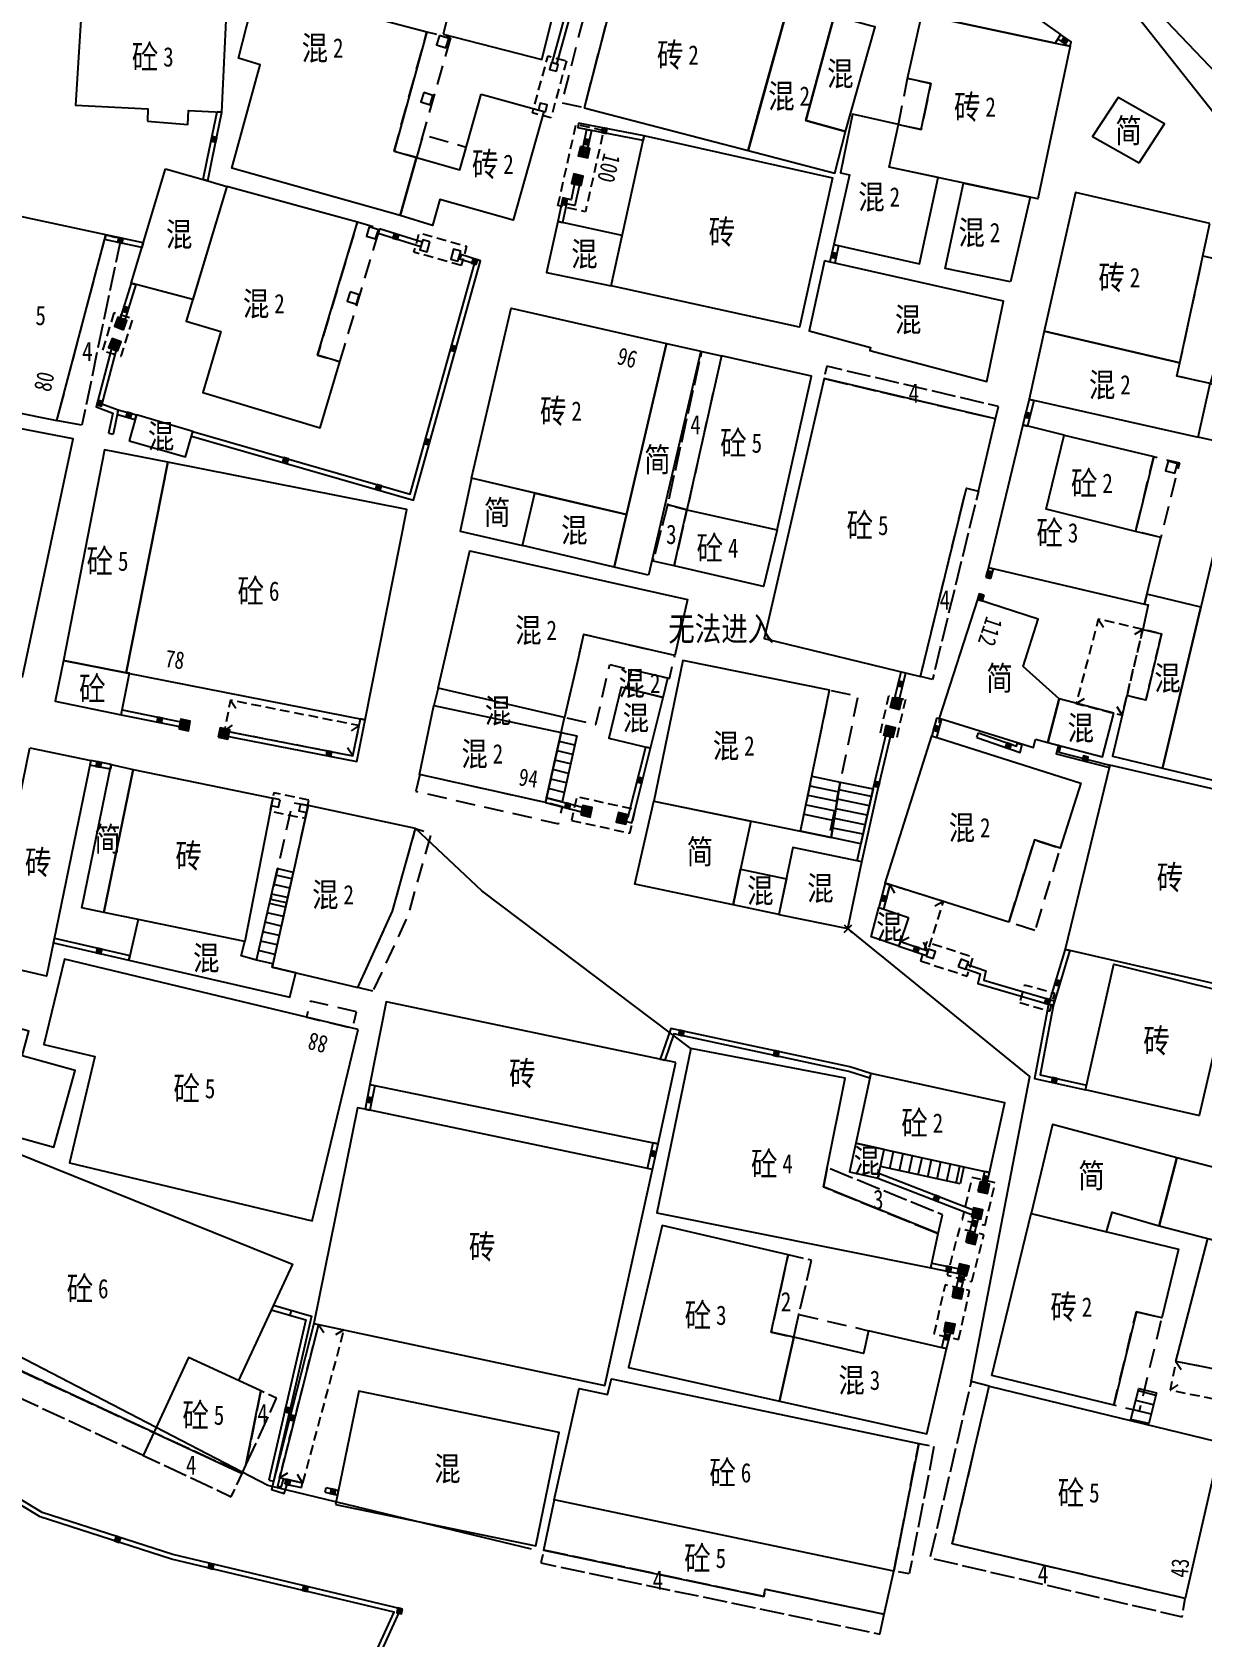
# Model space of a CAD drawing. Extents: x 395778 to 396698, y 996972 to 998012.
# Drawn here: x 396148.6 to 396208.9, y 997405.9 to 997488.7 of the extents above; entities that cross this region are included whole.
import ezdxf
from ezdxf.enums import TextEntityAlignment as Align

# ---------------------------------------------------------------- set-up
doc = ezdxf.new("R2010")
doc.units = 0
doc.header["$LTSCALE"] = 0.5
doc.header["$PDMODE"] = 3
doc.header["$PDSIZE"] = 0.2
for name, pattern in [('X32', [1.5, 1, -0.5]), ('X39', [3, 2.5, -0.5]), ('X5', [3, 2, -1])]:
    doc.linetypes.add(name, pattern=pattern)
doc.layers.get('0').update_dxf_attribs({"linetype": 'CONTINUOUS'})
doc.layers.add('ASSIST', color=7, linetype='CONTINUOUS', plot=False)
doc.layers.add('JMD', color=6, linetype='CONTINUOUS')
doc.layers.add('门牌号', color=2, linetype='CONTINUOUS')
doc.styles.add('正等线体', font='simhei.ttf')
doc.styles.add('细等线体', font='', dxfattribs={"width": 0.8})
doc.styles.get('细等线体').set_extended_font_data('SimSun')

# ---------------------------------------------------------------- blocks, each defined once
blk = doc.blocks.new('*U0')
at = {"linetype": 'Continuous'}
for points in [[(0, 0), (0.5, 0.5), (-0.5, 0.5)], [(0, 0), (-0.5, 0.5), (-0.5, -0.5)], [(0, 0), (-0.5, -0.5), (0.5, -0.5)], [(0, 0), (0.5, -0.5), (0.5, 0.5)]]:
    blk.add_solid(points, dxfattribs=at)
blk = doc.blocks.new('gc002')
blk.add_lwpolyline([(-0.5, -0.5), (0.5, -0.5), (0.5, 0.5), (-0.5, 0.5), (-0.5, -0.5)])
at = {"linetype": 'Continuous'}
blk.add_blockref('*U0', (0, 0), dxfattribs=at)
blk = doc.blocks.new('gc291')
blk.add_lwpolyline([(-0.5, -0.5), (0.5, -0.5), (0.5, 0.5), (-0.5, 0.5), (-0.5, -0.5)])

msp = doc.modelspace()

# ---------------------------------------------------------------- linework, layer by layer
at = {"layer": 'ASSIST', "linetype": 'Continuous', "flags": 128}
for points in [[(396222.225, 997468.593), (396213.383, 997479.627), (396202.445, 997493.46)], [(396182.537, 997436.285), (396171.756, 997444.409), (396168.349, 997447.626)], [(396192.301, 997441.117), (396190.641, 997442.467)], [(396197, 997419.109), (396200.027, 997434.834), (396192.294, 997441.123)], [(396174.322, 997410.459), (396160.727, 997413.747), (396132.168, 997428.561)]]:
    msp.add_lwpolyline(points, dxfattribs=at)
for points in [[(396176.661, 997452.399), (396175.905, 997449.002), (396175.101, 997449.21), (396175.851, 997452.579)], [(396188.201, 997447.483), (396188.783, 997450.32), (396190.244, 997450.02), (396189.782, 997447.159)], [(396191.945, 997449.671), (396191.316, 997446.844), (396189.782, 997447.159), (396190.244, 997450.02)], [(396162.037, 997445.379), (396160.986, 997440.645), (396160.139, 997440.846), (396161.219, 997445.561)], [(396196.429, 997429.301), (396192.318, 997430.2), (396192.51, 997431.074), (396196.62, 997430.175)], [(396206.548, 997418.531), (396206.153, 997416.942), (396205.239, 997417.156), (396205.636, 997418.757)]]:
    msp.add_lwpolyline(points, close=True, dxfattribs=at)
at = {"layer": 'ASSIST', "linetype": 'Continuous'}
msp.add_point((396190.641, 997442.467, 7.58), dxfattribs=at)
at = {"layer": 'JMD', "linetype": 'Continuous'}
for p, q in [((396201.597, 997488.566), (396201.466, 997488.353)), ((396202.095, 997487.963), (396201.85, 997488.012)), ((396175.629, 997487.042), (396175.388, 997487.109)), ((396158.362, 997484.562), (396158.109, 997484.574, -983.672)), ((396176.753, 997484.004), (396176.705, 997483.759)), ((396177.166, 997483.669), (396177.411, 997483.616)), ((396180.133, 997483.349), (396180.079, 997483.105)), ((396176.947, 997482.658), (396177.191, 997482.605)), ((396157.629, 997481.021), (396157.388, 997481.091)), ((396176.564, 997480.957), (396176.808, 997480.903)), ((396175.675, 997478.932), (396175.919, 997478.879)), ((396152.375, 997478.241), (396152.322, 997477.997)), ((396154.304, 997477.826), (396154.232, 997477.586, -990.079)), ((396166.493, 997478.548), (396166.418, 997478.309)), ((396168.678, 997477.857), (396168.603, 997477.618)), ((396170.698, 997477.218), (396170.623, 997476.98)), ((396189.911, 997477.746), (396190.155, 997477.69)), ((396189.717, 997476.842), (396189.961, 997476.79)), ((396153.679, 997475.753), (396153.918, 997475.679)), ((396152.993, 997473.542), (396153.232, 997473.468)), ((396152.765, 997472.776), (396153.007, 997472.713)), ((396199.981, 997469.758), (396200.225, 997469.703)), ((396152.968, 997468.981), (396153.015, 997469.208, 6.495)), ((396153.886, 997468.713), (396153.956, 997468.953)), ((396152.509, 997468.011), (396152.754, 997467.96)), ((396156.796, 997467.866), (396156.866, 997468.106)), ((396199.656, 997468.435), (396199.899, 997468.375)), ((396197.746, 997460.588), (396197.987, 997460.52)), ((396197.886, 997461.085), (396198.127, 997461.017)), ((396197.414, 997459.742), (396197.654, 997459.673)), ((396197.327, 997459.441), (396197.567, 997459.372)), ((396203.555, 997458.429), (396203.814, 997458.001)), ((396205.845, 997457.897), (396205.42, 997457.634)), ((396193.624, 997455.637), (396193.381, 997455.695)), ((396158.795, 997454.244), (396159.073, 997453.829)), ((396193.275, 997454.173), (396193.032, 997454.231)), ((396202.418, 997454.079), (396202.849, 997454.332)), ((396204.791, 997453.469), (396204.529, 997453.895)), ((396153.161, 997453.495), (396153.21, 997453.74)), ((396156.437, 997452.837), (396156.486, 997453.082)), ((396165.754, 997453.227), (396165.509, 997453.275)), ((396195.344, 997453.312), (396195.355, 997453.062)), ((396158.439, 997452.427), (396158.487, 997452.672)), ((396158.487, 997452.672), (396158.902, 997452.951)), ((396165.438, 997452.932), (396165.021, 997452.656)), ((396192.879, 997452.511), (396192.636, 997452.569)), ((396194.963, 997452.4), (396195.202, 997452.324)), ((396197.295, 997452.325), (396197.378, 997452.561)), ((396165.116, 997451.375), (396164.839, 997451.791)), ((396176.448, 997451.442), (396175.64, 997451.63)), ((396176.557, 997451.93), (396175.747, 997452.115)), ((396180.456, 997451.764), (396180.213, 997451.825)), ((396199.613, 997451.95), (396199.369, 997452.003)), ((396201.493, 997451.924), (396201.609, 997451.894)), ((396151.601, 997451.133), (396151.554, 997450.887)), ((396152.655, 997450.931), (396152.605, 997450.686)), ((396176.231, 997450.466), (396175.424, 997450.662)), ((396176.34, 997450.954), (396175.532, 997451.146)), ((396204.129, 997450.772), (396204.157, 997450.889)), ((396176.014, 997449.49), (396175.209, 997449.694)), ((396176.122, 997449.978), (396175.317, 997450.178)), ((396188.683, 997449.83), (396190.165, 997449.526)), ((396188.783, 997450.32), (396190.244, 997450.02)), ((396175.047, 997448.966), (396175.11, 997449.208)), ((396175.905, 997449.002), (396175.101, 997449.21)), ((396188.482, 997448.851), (396190.005, 997448.538)), ((396188.582, 997449.341), (396190.085, 997449.032)), ((396191.751, 997448.796), (396190.101, 997449.134)), ((396191.859, 997449.284), (396190.181, 997449.628)), ((396176.897, 997448.487), (396176.96, 997448.729)), ((396179.147, 997448.012), (396179.208, 997448.254)), ((396188.381, 997448.361), (396189.925, 997448.044)), ((396191.533, 997447.82), (396189.942, 997448.146)), ((396191.642, 997448.308), (396190.021, 997448.64)), ((396188.201, 997447.483), (396189.782, 997447.159)), ((396191.425, 997447.332), (396189.862, 997447.652)), ((396191.316, 997446.844), (396189.782, 997447.159)), ((396191.364, 997445.909), (396191.12, 997445.963)), ((396161.853, 997444.55), (396161.03, 997444.735)), ((396161.961, 997445.038), (396161.141, 997445.221)), ((396192.569, 997444.804), (396192.808, 997444.729)), ((396192.808, 997444.729), (396193.049, 997444.29)), ((396161.744, 997444.062), (396160.918, 997444.249)), ((396161.528, 997443.086), (396160.696, 997443.277)), ((396161.636, 997443.574), (396160.807, 997443.763)), ((396192.237, 997443.553), (396192.479, 997443.489)), ((396195.57, 997443.856), (396195.127, 997443.625)), ((396161.311, 997442.109), (396160.473, 997442.304)), ((396161.42, 997442.597), (396160.584, 997442.791)), ((396149.667, 997441.728), (396149.722, 997441.971)), ((396161.203, 997441.621), (396160.362, 997441.818)), ((396193.275, 997441.566), (396193.356, 997441.802)), ((396193.356, 997441.802), (396193.804, 997442.025)), ((396194.768, 997441.318), (396194.543, 997441.764)), ((396201.85, 997441.41), (396202.089, 997441.337)), ((396153.554, 997440.837), (396153.61, 997441.081)), ((396160.986, 997440.645), (396160.139, 997440.846)), ((396161.095, 997441.133), (396160.25, 997441.332)), ((396194.691, 997441.08), (396194.768, 997441.318)), ((396196.718, 997440.385), (396196.81, 997440.617)), ((396200.983, 997438.563), (396201.222, 997438.49)), ((396180.958, 997435.73), (396181.205, 997435.679)), ((396191.831, 997434.992), (396191.756, 997434.754)), ((396165.994, 997434.423), (396166.239, 997434.373)), ((396202.896, 997434.153), (396202.95, 997434.397)), ((396165.743, 997433.151), (396165.988, 997433.1)), ((396180.849, 997431.366), (396180.604, 997431.417)), ((396192.318, 997430.2), (396192.51, 997431.074)), ((396192.807, 997430.094), (396192.998, 997430.967)), ((396193.295, 997429.987), (396193.487, 997430.861)), ((396193.784, 997429.88), (396193.975, 997430.754)), ((396194.272, 997429.773), (396194.463, 997430.647)), ((396180.557, 997430.039), (396180.312, 997430.09)), ((396192.188, 997429.606), (396192.279, 997429.839)), ((396194.761, 997429.666), (396194.952, 997430.54)), ((396195.249, 997429.559), (396195.44, 997430.433)), ((396195.738, 997429.452), (396195.929, 997430.326)), ((396196.226, 997429.345), (396196.417, 997430.219)), ((396197.941, 997429.886), (396197.697, 997429.939)), ((396197.732, 997429.025), (396197.489, 997429.084)), ((396197.145, 997427.673), (396197.236, 997427.906)), ((396197.421, 997427.747), (396197.178, 997427.806)), ((396197.108, 997426.462), (396196.865, 997426.522)), ((396194.913, 997424.972), (396194.966, 997425.216)), ((396196.412, 997424.658), (396196.463, 997424.903)), ((396196.714, 997424.841), (396196.471, 997424.9)), ((396196.422, 997423.642), (396196.179, 997423.701)), ((396161.873, 997422.536), (396161.943, 997422.776)), ((396163.101, 997422.11), (396163.343, 997422.048)), ((396163.346, 997422.058), (396163.609, 997421.633)), ((396164.646, 997421.779), (396164.22, 997421.519)), ((396195.959, 997421.738), (396195.716, 997421.797)), ((396195.731, 997420.799), (396195.488, 997420.858)), ((396207.555, 997420.151), (396207.833, 997419.735)), ((396206.515, 997418.398), (396205.603, 997418.623)), ((396207.26, 997418.67), (396207.676, 997418.948)), ((396206.274, 997417.427), (396205.361, 997417.645)), ((396206.394, 997417.913), (396205.482, 997418.134)), ((396206.153, 997416.942), (396205.239, 997417.156)), ((396161.333, 997414.149), (396161.763, 997414.404)), ((396162.518, 997413.889), (396162.257, 997414.315)), ((396160.778, 997414.033), (396161.022, 997413.977)), ((396162.466, 997413.644), (396162.518, 997413.889)), ((396163.683, 997413.401), (396163.74, 997413.644)), ((396164.313, 997413.253), (396164.368, 997413.497, 6.117))]:
    msp.add_line(p, q, dxfattribs=at)
at = {"layer": 'JMD', "linetype": 'Continuous', "flags": 128}
for points, elevation in [([(396204.543, 997491.926), (396211.79, 997484.308), (396221.154, 997492.806), (396214.09, 997500.59)], 7.234), ([(396169.772, 997488.585), (396174.85, 997487.283), (396176.821, 997495.079), (396171.75, 997496.323), (396171.663, 997495.97), (396168.256, 997496.806), (396166.7, 997490.735), (396170.1, 997489.864)], -988.539), ([(396154.516, 997484.105), (396156.607, 997483.927), (396156.641, 997484.646), (396158.362, 997484.562), (396158.603, 997489.664), (396155.22, 997489.827), (396155.359, 997492.709), (396151.299, 997492.9), (396150.805, 997484.918), (396154.546, 997484.743)], -983.672), ([(396175.605, 997486.674), (396175.7, 997487.023), (396175.35, 997487.118), (396175.255, 997486.769)], 6.622), ([(396175.048, 997484.578), (396175.129, 997484.941), (396174.766, 997485.022), (396174.689, 997484.678), (396174.952, 997484.599)], 6.619), ([(396199.034, 997475.824), (396195.66, 997476.508), (396196.601, 997480.909), (396200.034, 997480.175)], 7.727), ([(396209.314, 997478.818), (396202.377, 997480.431), (396200.755, 997473.267), (396207.76, 997471.648)], -987.383), ([(396152.375, 997478.241), (396147.015, 997479.393), (396145.131, 997469.609), (396149.849, 997468.667)], -990.186), ([(396179.005, 997478.202), (396175.675, 997478.932), (396175.096, 997476.304), (396178.436, 997475.603)], 6.695), ([(396169.085, 997477.872), (396168.713, 997477.978), (396168.566, 997477.461), (396168.938, 997477.355)], 6.48), ([(396170.675, 997477.403), (396170.303, 997477.509), (396170.156, 997476.992), (396170.528, 997476.886)], 6.457), ([(396189.426, 997476.905), (396188.646, 997473.283), (396191.807, 997472.434), (396191.77, 997472.269), (396197.805, 997470.678), (396198.672, 997474.827)], 6.765), ([(396207.76, 997471.648), (396200.755, 997473.267), (396199.981, 997469.758), (396208.698, 997467.801), (396209.321, 997470.577), (396207.607, 997470.955)], -985.812), ([(396198.254, 997468.758), (396189.409, 997470.828), (396186.318, 997457.432), (396194.382, 997455.465), (396196.75, 997465.172), (396197.371, 997465.02)], -980.196), ([(396211.923, 997467.077), (396208.698, 997467.801), (396209.321, 997470.577), (396212.531, 997469.786)], -985.812), ([(396153.574, 997467.622), (396156.488, 997466.788), (396156.865, 997468.106), (396153.956, 997468.953)], 6.556), ([(396201.8, 997467.906), (396199.656, 997468.435), (396197.886, 997461.085), (396205.937, 997459.198), (396206.784, 997462.641), (396205.465, 997462.95), (396200.863, 997464.098)], -981.408), ([(396205.465, 997462.95), (396200.863, 997464.098), (396201.8, 997467.906), (396206.418, 997466.807)], -981.408), ([(396212.642, 997449.367), (396216.12, 997463.98), (396210.344, 997465.355), (396208.842, 997459.044), (396206.866, 997450.742)], -990.169), ([(396181.712, 997456.548), (396177.014, 997457.63), (396176.745, 997456.461), (396176.03, 997453.358), (396169.509, 997454.86), (396171.14, 997461.94), (396182.376, 997459.431)], -986.431), ([(396188.201, 997447.483), (396189.693, 997454.753), (396182.129, 997456.299), (396180.63, 997449.032)], -986.167), ([(396179.488, 997455.816), (396179.247, 997454.843), (396181.112, 997454.385), (396181.363, 997455.386)], -986.61), ([(396204.355, 997453.573), (396201.536, 997454.31), (396200.949, 997452.066), (396203.768, 997451.329)], 7.777), ([(396161.359, 997449.114), (396160.979, 997449.19), (396160.905, 997448.81), (396161.283, 997448.735)], 6.303), ([(396190.641, 997442.467), (396191.364, 997445.909), (396187.806, 997446.656), (396187.08, 997443.2)], 7.58), ([(396185.108, 997445.532), (396187.466, 997445.037), (396187.08, 997443.2), (396184.72, 997443.684)], 7.258), ([(396193.765, 997443.047), (396193.275, 997441.566), (396191.844, 997442.04), (396192.237, 997443.553)], 7.522), ([(396154.036, 997442.938), (396153.554, 997440.837), (396161.857, 997438.935), (396162.163, 997440.19), (396160.947, 997440.479), (396160.986, 997440.645), (396160.139, 997440.846), (396159.346, 997441.07), (396159.542, 997441.809)], -989.816), ([(396194.677, 997441.037), (396195.043, 997440.918), (396195.162, 997441.284), (396194.796, 997441.403)], 7.693), ([(396165.39, 997437.261), (396162.724, 997437.899), (396150.233, 997440.889), (396149.181, 997436.483), (396151.811, 997435.866), (396150.501, 997430.392), (396163.015, 997427.397)], -975.313), ([(396196.335, 997440.516), (396196.71, 997440.366), (396196.86, 997440.742), (396196.485, 997440.892)], 7.788), ([(396145.101, 997438.094), (396143.644, 997432.882), (396149.683, 997431.194), (396150.789, 997435.147), (396148.056, 997435.911), (396148.408, 997437.17)], -984.957), ([(396207.61, 997430.641), (396201.185, 997432.361), (396200.087, 997427.773), (396203.978, 997426.831), (396204.274, 997427.852), (396206.698, 997427.139)], 7.924), ([(396213.148, 997429.199), (396207.61, 997430.641), (396206.698, 997427.139), (396212.29, 997425.683)], 7.924), ([(396192.504, 997407.114), (396193.013, 997409.34), (396175.494, 997413.011), (396174.95, 997410.415), (396186.306, 997408.035), (396186.382, 997408.397)], -990.465)]:
    msp.add_lwpolyline(points, close=True, dxfattribs=dict(at, elevation=elevation))
for points in [[(396168.928, 997488.712), (396167.239, 997482.555), (396168.393, 997482.228), (396167.548, 997479.245), (396158.875, 997481.686), (396160.338, 997486.998), (396159.215, 997487.345), (396160.475, 997492.291), (396161.864, 997491.948), (396163.644, 997499.149), (396166.505, 997498.476), (396167.252, 997498.301), (396165.126, 997489.702)], [(396177.033, 997484.786), (396185.489, 997482.583), (396186.106, 997484.802), (396187.597, 997490.166), (396179.027, 997492.475)], [(396194.79, 997489.522), (396195.939, 997492.443), (396198.486, 997490.788), (396201.597, 997488.566), (396201.322, 997488.119)], [(396187.597, 997490.166), (396185.489, 997482.583), (396189.962, 997481.418), (396190.524, 997483.574), (396188.472, 997484.144), (396189.941, 997489.526)], [(396188.472, 997484.144), (396190.524, 997483.574), (396192.052, 997488.961), (396191.807, 997489.017), (396189.941, 997489.526)], [(396192.773, 997481.727), (396193.242, 997483.923), (396194.416, 997483.672), (396194.922, 997486.041), (396193.72, 997486.298), (396194.455, 997489.596), (396194.79, 997489.522), (396201.322, 997488.119), (396202.095, 997487.963), (396200.435, 997480.089)], [(396171.726, 997485.501), (396174.952, 997484.599), (396173.386, 997478.998), (396169.596, 997480.058), (396169.22, 997478.713), (396167.548, 997479.245), (396168.393, 997482.228), (396170.633, 997481.594)], [(396205.657, 997481.946), (396206.973, 997483.961), (396204.57, 997485.329), (396203.254, 997483.314)], [(396193.242, 997483.923), (396190.886, 997484.458), (396190.251, 997481.443), (396190.728, 997481.334), (396189.911, 997477.746), (396194.34, 997476.737), (396195.292, 997481.188), (396192.773, 997481.727)], [(396180.185, 997483.338), (396189.853, 997481.187), (396188.138, 997473.478), (396178.436, 997475.603), (396180.133, 997483.349)], [(396155.457, 997481.651), (396157.629, 997481.021), (396158.617, 997480.74), (396156.86, 997474.911), (396153.679, 997475.753)], [(396158.617, 997480.74), (396156.517, 997473.785), (396158.296, 997473.25), (396157.372, 997470.105), (396163.428, 997468.292), (396164.446, 997471.691), (396163.291, 997472.036), (396165.345, 997478.897)], [(396179.216, 997463.82), (396171.224, 997465.689), (396173.275, 997474.461), (396181.278, 997472.641)], [(396180.351, 997460.697), (396178.582, 997461.111), (396179.216, 997463.82), (396181.278, 997472.641), (396183.052, 997472.249)], [(396186.985, 997463.022), (396188.756, 997470.949), (396184.114, 997471.998), (396182.34, 997464.06)], [(396139.862, 997457.19), (396148.07, 997455.451), (396150.69, 997467.713), (396147.838, 997468.27), (396146.773, 997463.288), (396141.41, 997464.434)], [(396155.561, 997466.514), (396152.307, 997467.157), (396150.193, 997456.291), (396153.418, 997455.663)], [(396155.561, 997466.514), (396153.418, 997455.663), (396165.754, 997453.227), (396167.897, 997464.078)], [(396173.855, 997462.216), (396174.489, 997464.926), (396171.224, 997465.689), (396170.648, 997462.966)], [(396174.489, 997464.926), (396179.216, 997463.82), (396178.582, 997461.111), (396173.855, 997462.216)], [(396182.34, 997464.06), (396186.985, 997463.022), (396186.282, 997460.099), (396181.675, 997461.171)], [(396208.842, 997459.044), (396206.062, 997459.705), (396205.937, 997459.198), (396206.129, 997459.158), (396205.845, 997457.897), (396206.819, 997457.665), (396206.007, 997454.253), (396205.033, 997454.485), (396204.288, 997451.355), (396206.866, 997450.742)], [(396200.309, 997452.229), (396200.949, 997452.066), (396201.536, 997454.31), (396199.684, 997455.983), (396200.456, 997458.424), (396197.327, 997459.441), (396195.344, 997453.312), (396200.213, 997451.8)], [(396150.193, 997456.291), (396149.757, 997454.186), (396153.161, 997453.495), (396153.589, 997455.629), (396153.418, 997455.663)], [(396175.851, 997452.579), (396176.03, 997453.358), (396169.509, 997454.86), (396169.294, 997453.968)], [(396180.456, 997451.764), (396181.112, 997454.385), (396179.247, 997454.843), (396178.956, 997454.915), (396178.311, 997452.291)], [(396175.047, 997448.966), (396168.548, 997450.404), (396169.294, 997453.968), (396175.851, 997452.579)], [(396198.939, 997442.791), (396192.569, 997444.804), (396194.963, 997452.4), (396202.657, 997449.961), (396201.58, 997446.616), (396200.272, 997447.037)], [(396148.446, 997451.785), (396151.601, 997451.133), (396149.316, 997440.021), (396146.175, 997440.742)], [(396152.655, 997450.931), (396153.785, 997450.665), (396152.275, 997443.299), (396151.138, 997443.532)], [(396152.275, 997443.299), (396153.785, 997450.665), (396160.979, 997449.19), (396159.542, 997441.809), (396154.036, 997442.938)], [(396212.56, 997448.954), (396204.157, 997450.889), (396201.85, 997441.41), (396210.3, 997439.456), (396210.944, 997442.164), (396212.175, 997447.337)], [(396162.802, 997448.821), (396162.408, 997448.881), (396162.323, 997448.533), (396162.718, 997448.445)], [(396185.629, 997448.009), (396185.108, 997445.532), (396184.72, 997443.684), (396179.659, 997444.762), (396180.63, 997449.032)], [(396165.364, 997439.431), (396167.156, 997443.363), (396168.349, 997447.626), (396162.802, 997448.821), (396160.947, 997440.479), (396165.364, 997439.431)], [(396208.725, 997432.829), (396202.896, 997434.153), (396204.357, 997440.634), (396210.241, 997439.175), (396208.761, 997432.821)], [(396194.913, 997424.972), (396195.298, 997426.738), (396189.376, 997429.153), (396189.574, 997430.133), (396190.505, 997434.751), (396182.537, 997436.285), (396180.789, 997427.807)], [(396197.941, 997429.886), (396198.728, 997433.483), (396191.831, 997434.992), (396191.044, 997431.395), (396197.941, 997429.886)], [(396159.213, 997419.165), (396156.64, 997420.355), (396154.847, 997416.48), (396142.391, 997422.254), (396146.596, 997431.369), (396161.997, 997425.17)], [(396192.51, 997431.074), (396191.044, 997431.395), (396190.723, 997429.927), (396192.188, 997429.606)], [(396198.06, 997419.417), (396200.087, 997427.773), (396207.683, 997425.934), (396206.824, 997422.394), (396205.518, 997422.711), (396204.349, 997417.891), (396198.06, 997419.417)], [(396187.115, 997418.105), (396187.846, 997421.4), (396186.675, 997421.66), (396187.558, 997425.639), (396181.054, 997427.165), (396179.318, 997419.836)], [(396212.194, 997425.664), (396210.72, 997419.521), (396207.555, 997420.151), (396209.205, 997426.486), (396212.205, 997425.705)], [(396195.731, 997420.799), (396191.711, 997421.733), (396191.44, 997420.564), (396187.846, 997421.4), (396187.115, 997418.105), (396194.713, 997416.419)], [(396156.64, 997420.355), (396154.847, 997416.48), (396159.397, 997414.375), (396159.599, 997414.792), (396160.362, 997418.63), (396159.213, 997419.165)], [(396175.494, 997413.011), (396176.774, 997418.76), (396178.243, 997418.45), (396178.443, 997419.243), (396194.295, 997415.914), (396193.013, 997409.34)], [(396164.218, 997412.77), (396174.543, 997410.641), (396175.698, 997416.244), (396175.749, 997416.489), (396165.424, 997418.618)], [(396196.026, 997410.736), (396197.929, 997418.867), (396209.602, 997416.028), (396209.881, 997415.954), (396208.029, 997407.927), (396196.026, 997410.736)]]:
    msp.add_lwpolyline(points, close=True, dxfattribs=at)
for points in [[(396175.387, 997487.108), (396177.389, 997494.337), (396177.69, 997496.308), (396172.841, 997498.731), (396171.018, 997499.029)], [(396201.85, 997488.012), (396201.865, 997488.08), (396201.466, 997488.353)], [(396157.388, 997481.091), (396157.618, 997482.189), (396158.109, 997484.574)], [(396180.079, 997483.105), (396176.705, 997483.759)], [(396177.412, 997483.622), (396177.191, 997482.605)], [(396176.808, 997480.903), (396176.557, 997479.752), (396176.13, 997479.845), (396175.919, 997478.879)], [(396168.61, 997477.616), (396166.418, 997478.309)], [(396156.866, 997468.106), (396168.068, 997464.87), (396171.38, 997476.74), (396170.56, 997477)], [(396190.155, 997477.69), (396189.96, 997476.785)], [(396153.918, 997475.679), (396153.232, 997473.468)], [(396200.225, 997469.703), (396199.899, 997468.375)], [(396193.032, 997454.231), (396193.384, 997455.708)], [(396153.21, 997453.74), (396156.486, 997453.082)], [(396158.487, 997452.672), (396165.116, 997451.375), (396165.509, 997453.275)], [(396195.462, 997453.275), (396195.202, 997452.324)], [(396179.208, 997448.254), (396179.312, 997448.228), (396180.213, 997451.825)], [(396201.609, 997451.894), (396201.525, 997451.567), (396204.157, 997450.889)], [(396175.101, 997449.21), (396176.96, 997448.729)], [(396192.808, 997444.729), (396192.475, 997443.474)], [(396193.354, 997441.803), (396194.768, 997441.318)], [(396196.81, 997440.617), (396197.758, 997440.292), (396197.643, 997439.804), (396201.271, 997438.739), (396200.553, 997434.931), (396202.95, 997434.397)], [(396202.094, 997441.352), (396201.222, 997438.49)], [(396181.77, 997435.56), (396166.837, 997438.695), (396165.994, 997434.423), (396180.849, 997431.366), (396181.77, 997435.56)], [(396191.778, 997434.747), (396190.682, 997435.094), (396181.669, 997437.032), (396181.205, 997435.679)], [(396166.239, 997434.373), (396165.988, 997433.1)], [(396165.743, 997433.151), (396165.345, 997433.228), (396163.101, 997422.11), (396178.11, 997418.9), (396180.557, 997430.039), (396165.743, 997433.151)], [(396180.312, 997430.09), (396180.604, 997431.417)], [(396192.243, 997429.853), (396197.236, 997427.906)], [(396197.489, 997429.084), (396197.697, 997429.939)], [(396196.865, 997426.522), (396197.178, 997427.806)], [(396194.966, 997425.216), (396196.463, 997424.903)], [(396196.179, 997423.701), (396196.471, 997424.9)], [(396161.012, 997423.046), (396162.981, 997422.475), (396161.022, 997413.977)], [(396163.346, 997422.058), (396161.223, 997413.718), (396161.414, 997413.656), (396161.554, 997414.092), (396162.518, 997413.889)], [(396195.487, 997420.856), (396195.716, 997421.797)], [(396158.257, 997396.365), (396164.391, 997400.99), (396167.234, 997407.224), (396155.756, 997409.945), (396148.991, 997412.135), (396141.054, 997416.94), (396125.512, 997405.672), (396115.94, 997398.598), (396122.447, 997389.694)]]:
    msp.add_lwpolyline(points, dxfattribs=at)
at = {"layer": 'JMD', "color": 7, "linetype": 'Continuous', "flags": 128}
for points in [[(396175.629, 997487.042), (396177.634, 997494.285), (396177.965, 997496.45), (396172.919, 997498.972), (396171.057, 997499.276)], [(396202.095, 997487.963), (396202.147, 997488.191), (396201.597, 997488.566)], [(396157.629, 997481.021), (396157.863, 997482.138), (396158.362, 997484.562)], [(396180.133, 997483.349), (396176.753, 997484.004)], [(396177.166, 997483.669), (396176.947, 997482.658)], [(396176.564, 997480.957), (396176.366, 997480.05), (396175.939, 997480.143), (396175.675, 997478.932)], [(396168.678, 997477.857), (396166.493, 997478.548)], [(396156.796, 997467.866), (396168.241, 997464.56), (396171.686, 997476.906), (396170.629, 997477.24)], [(396189.911, 997477.746), (396189.716, 997476.84)], [(396153.679, 997475.753), (396152.993, 997473.542)], [(396199.981, 997469.758), (396199.656, 997468.435)], [(396193.275, 997454.173), (396193.627, 997455.649)], [(396153.161, 997453.495), (396156.437, 997452.837)], [(396158.439, 997452.427), (396165.311, 997451.082), (396165.754, 997453.227)], [(396195.344, 997453.312), (396195.211, 997453.306), (396194.963, 997452.4)], [(396179.147, 997448.012), (396179.494, 997447.925), (396180.456, 997451.764)], [(396201.493, 997451.924), (396201.379, 997451.481), (396204.129, 997450.772)], [(396175.047, 997448.966), (396176.897, 997448.487)], [(396192.569, 997444.804), (396192.237, 997443.553)], [(396193.275, 997441.566), (396194.691, 997441.08)], [(396201.85, 997441.41), (396200.983, 997438.563)], [(396196.718, 997440.385), (396197.463, 997440.129), (396197.346, 997439.631), (396200.983, 997438.563), (396200.262, 997434.74), (396202.896, 997434.153)], [(396191.831, 997434.992), (396190.746, 997435.336), (396181.505, 997437.323), (396180.958, 997435.73)], [(396165.994, 997434.423), (396165.743, 997433.151)], [(396180.557, 997430.039), (396180.849, 997431.366)], [(396197.732, 997429.025), (396197.941, 997429.886)], [(396192.188, 997429.606), (396197.145, 997427.673)], [(396197.108, 997426.462), (396197.421, 997427.747)], [(396194.913, 997424.972), (396196.412, 997424.658)], [(396196.422, 997423.642), (396196.714, 997424.841)], [(396160.906, 997422.816), (396162.684, 997422.301), (396160.778, 997414.033)], [(396163.101, 997422.11), (396160.923, 997413.552), (396161.575, 997413.341), (396161.723, 997413.801), (396162.466, 997413.644)], [(396195.731, 997420.799), (396195.959, 997421.738)], [(396158.408, 997396.165), (396164.592, 997400.829), (396167.588, 997407.397), (396155.823, 997410.186), (396149.096, 997412.364), (396141.042, 997417.24), (396125.364, 997405.874), (396115.591, 997398.651), (396122.245, 997389.546)]]:
    msp.add_lwpolyline(points, dxfattribs=at)
at = {"layer": 'JMD', "linetype": 'X5', "flags": 128}
for points in [[(396187.865, 997491.173), (396187.597, 997490.166), (396179.027, 997492.475), (396177.033, 997484.786), (396175.899, 997485.039), (396178.113, 997493.784)], [(396170.14, 997488.396), (396168.393, 997482.228), (396167.239, 997482.555), (396168.928, 997488.712)], [(396193.242, 997483.923), (396193.72, 997486.298), (396194.922, 997486.041), (396194.416, 997483.672)], [(396168.393, 997482.228), (396170.633, 997481.594), (396170.956, 997482.749), (396168.72, 997483.383)], [(396164.441, 997471.692), (396166.493, 997478.548), (396165.345, 997478.897), (396163.291, 997472.036)], [(396209.576, 997471.47), (396209.321, 997470.577), (396207.607, 997470.955), (396207.76, 997471.648), (396208.952, 997477.149), (396214.146, 997475.99), (396213.986, 997475.272), (396210.632, 997476.02)], [(396177.014, 997457.63), (396176.03, 997453.358), (396177.645, 997452.986), (396178.358, 997456.078), (396179.488, 997455.816), (396181.44, 997455.368), (396181.712, 997456.548)], [(396168.561, 997450.409), (396168.357, 997449.549), (396175.721, 997447.869), (396175.914, 997448.742), (396175.047, 997448.966)], [(396161.684, 997443.792), (396160.886, 997443.969), (396162.006, 997448.955), (396162.802, 997448.821)], [(396188.118, 997422.568), (396191.711, 997421.733), (396191.44, 997420.564), (396187.846, 997421.4)], [(396205.518, 997422.711), (396206.824, 997422.394), (396205.655, 997417.575), (396204.349, 997417.891)]]:
    msp.add_lwpolyline(points, close=True, dxfattribs=at)
at = {"layer": 'JMD', "linetype": 'X32', "flags": 128}
for points, elevation in [([(396176.126, 997487.207), (396175.323, 997484.267), (396174.372, 997484.527), (396175.175, 997487.467)], -989.865), ([(396170.698, 997476.661), (396168.26, 997477.345), (396168.539, 997478.339), (396170.977, 997477.654)], -990.299), ([(396152.786, 997474.213), (396152.192, 997472.276), (396153.168, 997471.977), (396153.762, 997473.914)], -990.639), ([(396205.845, 997457.897), (396203.555, 997458.429), (396202.418, 997454.079), (396204.355, 997453.573), (396204.791, 997453.469), (396205.033, 997454.485)], -990.169), ([(396205.845, 997457.897), (396205.033, 997454.485), (396206.007, 997454.253), (396206.819, 997457.665)], -990.169), ([(396193.603, 997454.278), (396193.15, 997452.283), (396192.296, 997452.477), (396192.749, 997454.472)], -988.688), ([(396162.847, 997449.096), (396161.033, 997449.463), (396160.843, 997448.522), (396162.657, 997448.155)], -990.358), ([(396176.383, 997448.049), (396179.402, 997447.386), (396179.668, 997448.598), (396176.659, 997449.259)], -989.294), ([(396194.382, 997440.799), (396196.787, 997440.019), (396197.102, 997440.989), (396194.697, 997441.769)], -988.666), ([(396199.499, 997438.655), (396201.053, 997438.212), (396201.31, 997439.112), (396199.756, 997439.555)], -988.714), ([(396209.695, 997418.186), (396210.116, 997418.076), (396210.475, 997419.57), (396207.555, 997420.151), (396207.26, 997418.67)], -988.87)]:
    msp.add_lwpolyline(points, close=True, dxfattribs=dict(at, elevation=elevation))
for points in [[(396175.685, 997479.748), (396176.625, 997483.943), (396178.042, 997483.625), (396177.102, 997479.43)], [(396158.487, 997452.672), (396165.116, 997451.375), (396165.438, 997452.932), (396158.795, 997454.244)], [(396197.712, 997427.171), (396198.238, 997429.349), (396197.051, 997429.636), (396196.525, 997427.459)], [(396197.026, 997424.268), (396197.659, 997426.673), (396196.392, 997427.006), (396195.76, 997424.601)], [(396196.35, 997421.282), (396196.92, 997423.807), (396195.65, 997424.093), (396195.08, 997421.568)], [(396163.346, 997422.058), (396164.646, 997421.779), (396162.518, 997413.889), (396161.554, 997414.092), (396161.333, 997414.149)]]:
    msp.add_lwpolyline(points, close=True, dxfattribs=at)
at = {"layer": 'JMD', "linetype": 'X39', "flags": 128}
for points, elevation in [([(396151.132, 997468.42), (396149.849, 997468.667), (396152.375, 997478.241), (396153.144, 997478.038)], -990.079), ([(396189.409, 997470.828), (396198.254, 997468.758), (396198.402, 997469.391), (396189.557, 997471.461)], 7.605), ([(396197.929, 997418.867), (396197, 997419.109), (396194.872, 997410.02), (396207.881, 997406.976), (396208.029, 997407.927), (396196.026, 997410.736)], 7.395), ([(396192.289, 997406.09), (396192.504, 997407.114), (396186.382, 997408.397), (396186.306, 997408.035), (396174.95, 997410.415), (396174.802, 997409.755)], -990.465)]:
    msp.add_lwpolyline(points, close=True, dxfattribs=dict(at, elevation=elevation))
at = {"layer": 'JMD', "linetype": 'Continuous', "flags": 128}
for points, elevation in [([(396154.232, 997477.586), (396152.311, 997477.999)], -990.079), ([(396153.007, 997472.713), (396152.174, 997469.531), (396153.015, 997469.208), (396152.754, 997467.96)], 6.495), ([(396153.015, 997469.208), (396153.956, 997468.953)], 6.495), ([(396198.13, 997461.028), (396197.987, 997460.52)], 7.626), ([(396197.654, 997459.673), (396197.565, 997459.364)], 7.629), ([(396191.12, 997445.963), (396191.945, 997449.671), (396192.636, 997452.569)], 7.58), ([(396197.378, 997452.561), (396199.34, 997451.87), (396199.381, 997452.058)], -989.31), ([(396152.605, 997450.686), (396151.551, 997450.888)], -991.49), ([(396149.717, 997441.973), (396153.61, 997441.081)], -989.816), ([(396163.74, 997413.644), (396164.368, 997413.497)], 6.117)]:
    msp.add_lwpolyline(points, dxfattribs=dict(at, elevation=elevation))
at = {"layer": 'JMD', "color": 7, "linetype": 'Continuous', "flags": 128}
for points, elevation in [([(396154.304, 997477.826), (396152.375, 997478.241)], -990.079), ([(396152.765, 997472.776), (396151.875, 997469.378), (396152.727, 997469.051), (396152.509, 997468.011)], 6.495), ([(396152.968, 997468.981), (396153.886, 997468.713)], 6.495), ([(396197.886, 997461.085), (396197.746, 997460.588)], 7.626), ([(396197.414, 997459.742), (396197.327, 997459.441)], 7.629), ([(396191.364, 997445.909), (396192.189, 997449.615), (396192.879, 997452.511)], 7.58), ([(396197.295, 997452.325), (396199.524, 997451.54), (396199.62, 997451.984)], -989.31), ([(396152.655, 997450.931), (396151.601, 997451.133)], -991.49), ([(396149.667, 997441.728), (396153.554, 997440.837)], -989.816), ([(396163.683, 997413.401), (396164.317, 997413.252)], 6.117)]:
    msp.add_lwpolyline(points, dxfattribs=dict(at, elevation=elevation))
at = {"layer": 'JMD', "linetype": 'X39', "flags": 128}
for points in [[(396183.112, 997472.222), (396184.114, 997471.998), (396182.34, 997464.06), (396181.347, 997464.322)], [(396195.003, 997455.313), (396194.382, 997455.465), (396196.75, 997465.172), (396197.371, 997465.02)], [(396181.675, 997461.171), (396180.6, 997461.412), (396181.347, 997464.322), (396182.34, 997464.06)], [(396195.298, 997426.738), (396195.511, 997427.715), (396189.574, 997430.133), (396189.376, 997429.153)], [(396187.846, 997421.4), (396188.118, 997422.568), (396188.769, 997425.371), (396187.558, 997425.639), (396186.675, 997421.66)], [(396142.391, 997422.254), (396154.847, 997416.48), (396154.302, 997415.304), (396141.845, 997421.078)], [(396159.599, 997414.792), (396161.173, 997418.246), (396160.362, 997418.63)], [(396159.397, 997414.375), (396154.847, 997416.48), (396154.302, 997415.304), (396158.839, 997413.168)], [(396193.013, 997409.34), (396194.295, 997415.914), (396195.08, 997415.761), (396193.798, 997409.187)]]:
    msp.add_lwpolyline(points, close=True, dxfattribs=at)
at = {"layer": 'JMD', "linetype": 'X5', "flags": 128}
for points, elevation in [([(396206.784, 997462.641), (396205.465, 997462.95), (396206.418, 997466.807), (396207.733, 997466.482)], -981.408), ([(396189.662, 997447.183), (396188.201, 997447.483), (396189.693, 997454.753), (396191.156, 997454.462)], -987.252), ([(396166.142, 997439.234), (396165.364, 997439.431), (396167.156, 997443.363), (396168.349, 997447.626), (396169.142, 997447.39), (396167.935, 997443.098)], -989.181), ([(396200.275, 997442.37), (396198.939, 997442.791), (396200.272, 997447.037), (396201.58, 997446.616)], 8.159), ([(396165.303, 997438.18), (396162.923, 997438.729), (396162.724, 997437.899), (396165.1, 997437.33)], -990.221)]:
    msp.add_lwpolyline(points, close=True, dxfattribs=dict(at, elevation=elevation))
at = {"layer": 'JMD', "linetype": 'Continuous'}
for points in [[(396175.101, 997449.21), (396175.851, 997452.579)], [(396176.661, 997452.399), (396175.905, 997449.002)], [(396188.201, 997447.483), (396188.783, 997450.32)], [(396189.782, 997447.159), (396190.244, 997450.02)], [(396191.945, 997449.671), (396191.316, 997446.844)], [(396160.139, 997440.846), (396161.219, 997445.561)], [(396162.037, 997445.379), (396160.986, 997440.645)], [(396192.51, 997431.074), (396196.62, 997430.175)], [(396196.429, 997429.301), (396192.318, 997430.2)], [(396205.239, 997417.156), (396205.636, 997418.757)], [(396206.548, 997418.531), (396206.153, 997416.942)]]:
    msp.add_lwpolyline(points, dxfattribs=at)
at = {"layer": 'JMD', "linetype": 'X32', "elevation": 7.522, "flags": 128}
msp.add_lwpolyline([(396193.765, 997443.047), (396193.356, 997441.802), (396194.768, 997441.318), (396195.57, 997443.856), (396192.808, 997444.729), (396192.479, 997443.489)], dxfattribs=at)

# ---------------------------------------------------------------- block references
at = {"layer": 'JMD', "linetype": 'Continuous', "yscale": 0.5, "zscale": 0.5}
for name, p, xscale, rotation in [('gc291', (396169.744, 997488.199), 0.5, 252.8875876445784), ('gc291', (396168.929, 997485.26), 0.5000000000000001, 252.8875876445784), ('gc002', (396177.033, 997482.503, 6.734), 0.5, 257.2263613767742), ('gc002', (396176.694, 997481.079), 0.4999999999999999, 77.22636137677415), ('gc291', (396166.12, 997478.339), 0.4999999999999993, 252.8875876445783), ('gc291', (396165.13, 997474.984), 0.4999999999999993, 252.8875876445783), ('gc002', (396153.134, 997473.672), 0.5, 69.06439209177613), ('gc002', (396152.835, 997472.572), 0.5, 69.06439209177613), ('gc291', (396207.329, 997466.254), 0.5, 254.8316698627533), ('gc002', (396193.117, 997454.061), 0.5, 75.43122786337928), ('gc002', (396156.433, 997452.964, 6.325), 0.5, 348.277304209864), ('gc002', (396158.465, 997452.53, 6.358), 0.5, 348.0510760653919), ('gc002', (396192.788, 997452.634), 0.4999999999999999, 256.320630700229), ('gc002', (396177.16, 997448.517, 7.342), 0.4999999999999999, 347.2222283579364), ('gc002', (396178.993, 997448.149, 7.361), 0.4999999999999999, 167.2222283579364), ('gc002', (396197.649, 997429.103), 0.5, 346.8138525126024), ('gc002', (396197.307, 997427.775), 0.4999999999999999, 347.3311982554794), ('gc002', (396197.018, 997426.484), 0.5, 346.8138525126024), ('gc002', (396196.584, 997424.872), 0.5, 345.7230760410165), ('gc002', (396196.304, 997423.671), 0.4999999999999999, 349.6604599016885), ('gc002', (396195.878, 997421.872), 0.5, 349.4193193896655)]:
    msp.add_blockref(name, p, dxfattribs=dict(at, xscale=xscale, rotation=rotation))
at = {"layer": 'JMD', "linetype": 'Continuous', "xscale": 0.25, "yscale": 0.25}
for p, rotation in [((396201.824, 997488.26), 145.7131230222266), ((396178.081, 997483.619), 169.0391823160482), ((396157.948, 997483.17), 78.36769987222287), ((396177.157, 997483.036), 257.7415325389421), ((396176.019, 997479.923), 257.6977596581897), ((396153.12, 997477.953), 167.8702067805123), ((396167.33, 997478.152), 162.4557105994858), ((396171.391, 997476.868), 162.4557106020759), ((396189.917, 997477.178), 257.8534267242318), ((396153.387, 997474.389), 252.7626160982508), ((396170.294, 997472.384), 74.40889125844089), ((396152.052, 997469.559), 255.3228554715369), ((396153.554, 997468.94), 343.7635091082684), ((396199.907, 997468.934), 256.1983649635728), ((396168.95, 997467.568), 74.40889125844089), ((396161.635, 997466.598), 343.8879634733945), ((396166.438, 997465.211), 343.8879634733945), ((396197.922, 997460.753), 254.267995212616), ((396197.482, 997459.527), 253.8787736738491), ((396193.363, 997455.08), 76.59678369848282), ((396155.151, 997453.223), 348.6501781125764), ((396195.197, 997452.781), 254.6913838507058), ((396163.876, 997451.49), 348.9259569534463), ((396198.911, 997451.888), 340.598966590226), ((396202.883, 997451.223), 345.5489240848493), ((396151.999, 997450.929), 169.150769271877), ((396179.915, 997450.12), 75.93871649555501), ((396192.129, 997449.904), 76.59678369902981), ((396176.188, 997448.8), 345.4838183399347), ((396192.491, 997444.021), 255.1370194948134), ((396152.027, 997441.315), 347.0968942301679), ((396194.165, 997441.393), 341.0617157309318), ((396201.449, 997439.665), 253.0628775824835), ((396200.932, 997438.708), 343.6351969318885), ((396182.056, 997437.077), 167.8650234813447), ((396186.945, 997436.026), 167.8650234813447), ((396201.284, 997434.64), 347.4366490209122), ((396165.966, 997433.636), 258.8371581106155), ((396180.61, 997430.862), 77.60964042644437), ((396197.736, 997429.571), 76.33078448940034), ((396195.208, 997428.563), 338.693582529284), ((396197.174, 997427.263), 76.3307844896406), ((396195.838, 997424.906), 348.1670924219513), ((396196.476, 997424.391), 76.3307844902804), ((396195.747, 997421.392), 76.33078448865712), ((396161.738, 997417.641), 257.0182119614776), ((396161.989, 997417.234), 255.7214193325504), ((396161.75, 997413.923), 348.0709104432556), ((396164.09, 997413.434), 346.7797581930594), ((396152.983, 997410.974), 162.0596086626695), ((396157.794, 997409.59), 166.6636982344038), ((396162.66, 997408.437), 166.6636982344038), ((396167.525, 997407.284), 166.6636982344038)]:
    msp.add_blockref('gc002', p, dxfattribs=dict(at, rotation=rotation))

# ---------------------------------------------------------------- texts
at = {"layer": 'JMD', "linetype": 'Continuous', "style": '细等线体', "width": 0.8}
for s, p in [('混', (396163.834, 997487.876)), ('砼', (396155.077, 997487.417, -983.672)), ('砖', (396182.158, 997487.514)), ('混', (396187.894, 997485.394)), ('砖', (396197.477, 997484.835)), ('砖', (396172.615, 997481.881)), ('混', (396192.537, 997480.193)), ('混', (396197.706, 997478.361, 7.727)), ('砖', (396204.924, 997476.036, -987.383)), ('混', (396160.804, 997474.691)), ('混', (396204.433, 997470.508, -985.812)), ('砖', (396176.127, 997469.152)), ('砼', (396185.423, 997467.504)), ('砼', (396203.51, 997465.431, -981.408)), ('砼', (396191.941, 997463.26, -980.196)), ('砼', (396201.732, 997462.875, -981.408)), ('砼', (396152.746, 997461.415)), ('砼', (396184.201, 997462.088)), ('砼', (396160.532, 997459.87)), ('混', (396174.842, 997457.853, -986.431)), ('混', (396180.179, 997455.115, -986.61)), ('混', (396172.069, 997451.479)), ('混', (396185.038, 997451.891, -986.167)), ('混', (396197.201, 997447.67)), ('混', (396164.373, 997444.215)), ('砼', (396157.226, 997434.217, -975.313)), ('砼', (396194.761, 997432.439)), ('砼', (396187.011, 997430.34)), ('砼', (396151.717, 997423.901)), ('砼', (396183.59, 997422.531)), ('砖', (396202.448, 997422.953)), ('混', (396191.514, 997419.179)), ('砼', (396157.687, 997417.376)), ('砼', (396184.865, 997414.408)), ('砼', (396202.828, 997413.374)), ('砼', (396183.566, 997409.998, -990.465))]:
    msp.add_text(s, height=1.25, dxfattribs=at).set_placement(p, align=Align.MIDDLE_RIGHT)
at = {"layer": 'JMD', "linetype": 'Continuous', "style": '正等线体', "width": 0.8}
for s, p in [('3', (396155.327, 997487.417, -983.672)), ('2', (396164.084, 997487.876)), ('2', (396182.408, 997487.514)), ('2', (396188.144, 997485.394)), ('2', (396197.727, 997484.835)), ('2', (396172.865, 997481.881)), ('2', (396192.787, 997480.193)), ('2', (396197.956, 997478.361, 7.727)), ('2', (396205.174, 997476.036, -987.383)), ('5', (396148.738, 997474.084, -990.186)), ('2', (396161.054, 997474.691)), ('2', (396204.683, 997470.508, -985.812)), ('2', (396176.377, 997469.152)), ('5', (396185.673, 997467.504)), ('2', (396203.76, 997465.431, -981.408)), ('5', (396192.191, 997463.26, -980.196)), ('3', (396201.982, 997462.875, -981.408)), ('4', (396184.451, 997462.088)), ('5', (396152.996, 997461.415)), ('6', (396160.782, 997459.87)), ('2', (396175.092, 997457.853, -986.431)), ('2', (396180.429, 997455.115, -986.61)), ('2', (396185.288, 997451.891, -986.167)), ('2', (396172.319, 997451.479)), ('2', (396197.451, 997447.67)), ('2', (396164.623, 997444.215)), ('5', (396157.476, 997434.217, -975.313)), ('2', (396195.011, 997432.439)), ('4', (396187.261, 997430.34)), ('6', (396151.967, 997423.901)), ('2', (396202.698, 997422.953)), ('3', (396183.84, 997422.531)), ('3', (396191.764, 997419.179)), ('5', (396157.937, 997417.376)), ('6', (396185.115, 997414.408)), ('5', (396203.078, 997413.374)), ('5', (396183.816, 997409.998, -990.465))]:
    msp.add_text(s, height=1, dxfattribs=at).set_placement(p, align=Align.MIDDLE_LEFT)
at = {"layer": 'JMD', "linetype": 'Continuous', "width": 0.8}
for s, height, style, p in [('混', 1.25, '细等线体', (396190.25, 997486.561)), ('简', 1.25, '细等线体', (396205.113, 997483.637)), ('混', 1.25, '细等线体', (396156.151, 997478.275)), ('砖', 1.25, '细等线体', (396184.137, 997478.407)), ('混', 1.25, '细等线体', (396177.05, 997477.261, 6.695)), ('混', 1.25, '细等线体', (396193.747, 997473.878, 6.765)), ('4', 1, '正等线体', (396151.423, 997472.231)), ('4', 1, '正等线体', (396194.041, 997470.085)), ('4', 1, '正等线体', (396182.785, 997468.45)), ('混', 1.25, '细等线体', (396155.22, 997467.864, 6.556)), ('简', 1.25, '细等线体', (396180.816, 997466.674)), ('简', 1.25, '细等线体', (396172.555, 997463.953)), ('混', 1.25, '细等线体', (396176.535, 997463.018)), ('3', 1, '正等线体', (396181.536, 997462.789)), ('4', 1, '正等线体', (396195.643, 997459.418)), ('无法进入', 1.25, '细等线体', (396184.108, 997457.942)), ('砼', 1.25, '细等线体', (396151.679, 997454.899)), ('简', 1.25, '细等线体', (396198.46, 997455.407)), ('混', 1.25, '细等线体', (396207.125, 997455.395)), ('混', 1.25, '细等线体', (396172.596, 997453.708)), ('混', 1.25, '细等线体', (396179.709, 997453.34)), ('混', 1.25, '细等线体', (396202.652, 997452.82, 7.777)), ('简', 1.25, '细等线体', (396152.463, 997447.107)), ('简', 1.25, '细等线体', (396183.009, 997446.454)), ('砖', 1.25, '细等线体', (396148.881, 997445.902)), ('砖', 1.25, '细等线体', (396156.644, 997446.235)), ('砖', 1.25, '细等线体', (396207.25, 997445.126)), ('混', 1.25, '细等线体', (396186.124, 997444.433, 7.258)), ('混', 1.25, '细等线体', (396189.222, 997444.558, 7.58)), ('混', 1.25, '细等线体', (396192.783, 997442.56, 7.522)), ('混', 1.25, '细等线体', (396157.551, 997440.958, -989.816)), ('砖', 1.25, '细等线体', (396206.556, 997436.702)), ('砖', 1.25, '细等线体', (396173.853, 997435.015)), ('混', 1.25, '细等线体', (396191.616, 997430.501)), ('简', 1.25, '细等线体', (396203.202, 997429.75, 7.924)), ('3', 1, '正等线体', (396192.209, 997428.489)), ('砖', 1.25, '细等线体', (396171.775, 997426.081)), ('2', 1, '正等线体', (396187.449, 997423.229)), ('4', 1, '正等线体', (396160.459, 997417.457)), ('4', 1, '正等线体', (396156.773, 997414.807)), ('混', 1.25, '细等线体', (396169.983, 997414.629)), ('4', 1, '正等线体', (396180.844, 997408.873)), ('4', 1, '正等线体', (396200.707, 997409.2))]:
    msp.add_text(s, height=height, dxfattribs=dict(at, style=style)).set_placement(p, align=Align.MIDDLE)
at = {"layer": '门牌号', "linetype": 'Continuous', "style": '细等线体', "width": 0.8}
for s, rotation, p in [('100', 255.84007, (396178.313, 997481.684)), ('96', 165.81119, (396179.259, 997471.889)), ('80', 77.44349, (396149.193, 997470.675)), ('112', 251.57792, (396197.989, 997457.779)), ('78', 352.08171, (396155.933, 997456.338)), ('94', 352.08171, (396174.167, 997450.229)), ('88', 165.81119, (396163.302, 997436.574)), ('43', 86.42053, (396207.766, 997409.498))]:
    msp.add_text(s, height=0.9, rotation=rotation, dxfattribs=at).set_placement(p, align=Align.MIDDLE)

doc.saveas('drawing.dxf')
